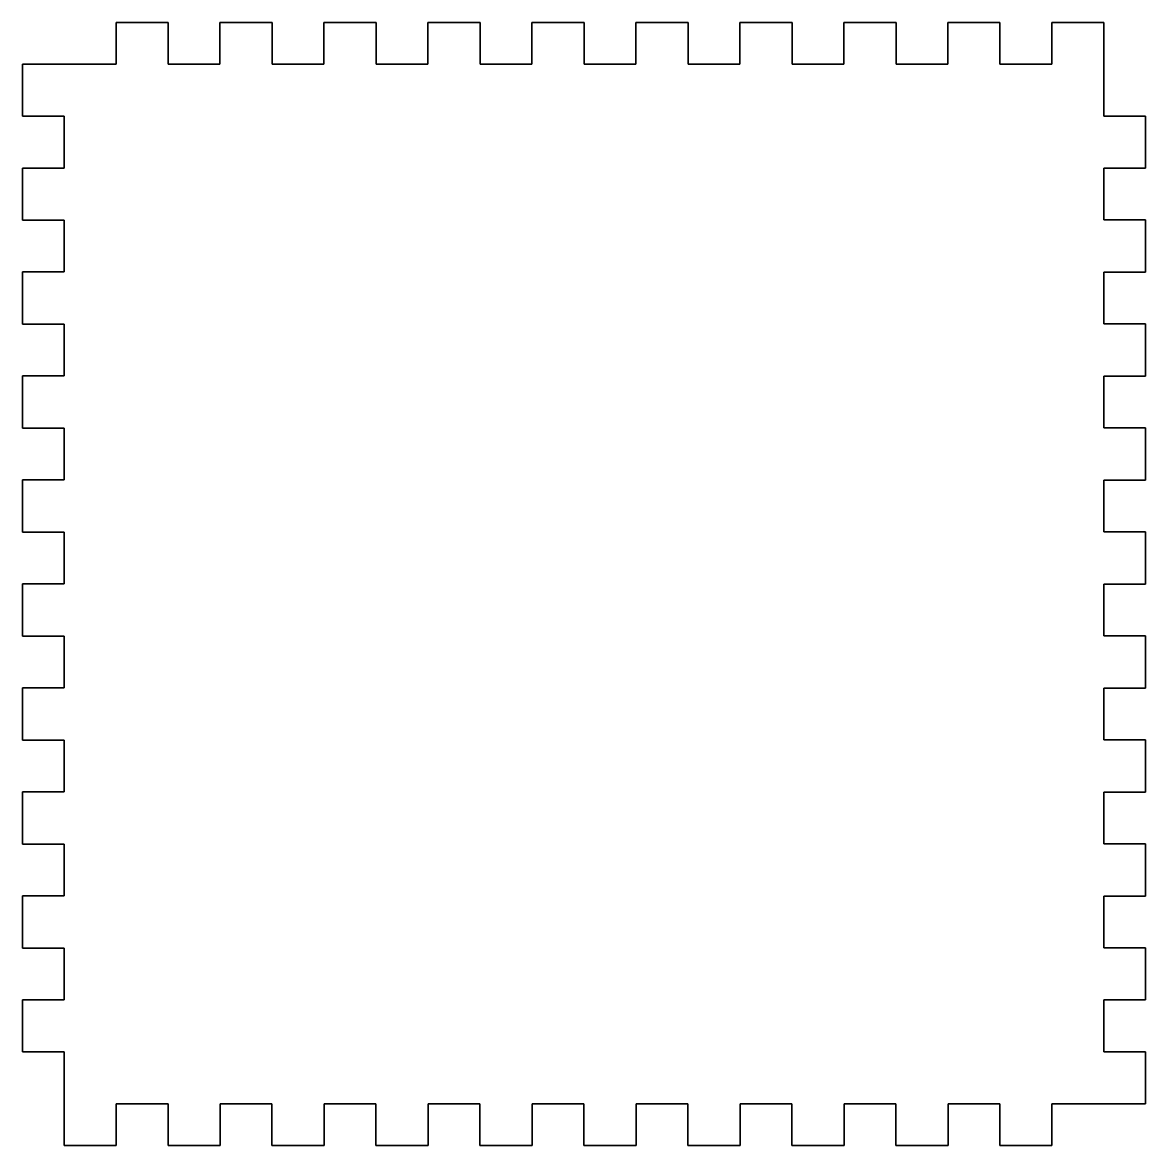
# Model space of a CAD drawing. Header units: millimetres. Extents: x 236 to 344, y -104 to 4.
import ezdxf

# ---------------------------------------------------------------- set-up
doc = ezdxf.new("R2010")
doc.units = ezdxf.units.MM
doc.layers.get('0').update_dxf_attribs({"linetype": 'CONTINUOUS'})

msp = doc.modelspace()

# ---------------------------------------------------------------- linework, layer by layer
for points in [[(236, -55.025), (240, -55.025), (240, -60), (236, -60), (236, -65.025), (240, -65.025), (240, -70), (236, -70), (236, -75.025), (240, -75.025), (240, -80), (236, -80), (236, -85.025), (240, -85.025), (240, -90), (236, -90), (236, -95.025), (240, -95.025), (240, -104.025), (245.025, -104.025), (245.025, -100.025), (250, -100.025), (250, -104.025), (255.025, -104.025), (255.025, -100.025), (260, -100.025), (260, -104.025), (265.025, -104.025), (265.025, -100.025), (270, -100.025), (270, -104.025), (275.025, -104.025), (275.025, -100.025), (280, -100.025), (280, -104.025), (285.025, -104.025), (285.025, -100.025), (290, -100.025), (290, -104.025), (295.025, -104.025), (295.025, -100.025), (300, -100.025), (300, -104.025), (305.025, -104.025), (305.025, -100.025), (310, -100.025), (310, -104.025), (315.025, -104.025), (315.025, -100.025), (320, -100.025), (320, -104.025), (325.025, -104.025), (325.025, -100.025), (330, -100.025), (330, -104.025), (335.025, -104.025), (335.025, -100.025), (344.025, -100.025), (344.025, -95), (340.025, -95), (340.025, -90.025), (344.025, -90.025), (344.025, -85), (340.025, -85), (340.025, -80.025), (344.025, -80.025), (344.025, -75), (340.025, -75), (340.025, -70.025), (344.025, -70.025), (344.025, -65), (340.025, -65), (340.025, -60.025), (344.025, -60.025), (344.025, -55), (340.025, -55), (340.025, -50.025), (344.025, -50.025), (344.025, -45), (340.025, -45), (340.025, -40.025), (344.025, -40.025), (344.025, -35), (340.025, -35), (340.025, -30.025), (344.025, -30.025), (344.025, -25), (340.025, -25), (340.025, -20.025), (344.025, -20.025), (344.025, -15), (340.025, -15), (340.025, -10.025), (344.025, -10.025), (344.025, -5), (340.025, -5), (340.025, 4), (335, 4), (335, 0), (330.025, 0), (330.025, 4), (325, 4), (325, 0), (320.025, 0), (320.025, 4), (315, 4), (315, 0), (310.025, 0), (310.025, 4), (305, 4), (305, 0), (300.025, 0), (300.025, 4), (295, 4), (295, 0), (290.025, 0), (290.025, 4), (285, 4), (285, 0), (280.025, 0), (280.025, 4), (275, 4), (275, 0), (270.025, 0), (270.025, 4), (265, 4), (265, 0), (260.025, 0), (260.025, 4), (255, 4), (255, 0), (250.025, 0), (250.025, 4), (245, 4), (245, 0), (236, 0), (236, -5.025), (240, -5.025), (240, -10), (236, -10), (236, -15.025), (240, -15.025), (240, -20), (236, -20), (236, -25.025), (240, -25.025), (240, -30), (236, -30), (236, -35.025), (240, -35.025), (240, -40), (236, -40), (236, -45.025), (240, -45.025), (240, -50), (236, -50)], [(240, -60), (240, -55.025), (236, -55.025), (236, -50), (240, -50), (240, -45.025), (236, -45.025), (236, -40), (240, -40), (240, -35.025), (236, -35.025), (236, -30), (240, -30), (240, -25.025), (236, -25.025), (236, -20), (240, -20), (240, -15.025), (236, -15.025), (236, -10), (240, -10), (240, -5.025), (236, -5.025), (236, 0), (245, 0), (245, 4), (250.025, 4), (250.025, 0), (255, 0), (255, 4), (260.025, 4), (260.025, 0), (265, 0), (265, 4), (270.025, 4), (270.025, 0), (275, 0), (275, 4), (280.025, 4), (280.025, 0), (285, 0), (285, 4), (290.025, 4), (290.025, 0), (295, 0), (295, 4), (300.025, 4), (300.025, 0), (305, 0), (305, 4), (310.025, 4), (310.025, 0), (315, 0), (315, 4), (320.025, 4), (320.025, 0), (325, 0), (325, 4), (330.025, 4), (330.025, 0), (335, 0), (335, 4), (340.025, 4), (340.025, -5), (344.025, -5), (344.025, -10.025), (340.025, -10.025), (340.025, -15), (344.025, -15), (344.025, -20.025), (340.025, -20.025), (340.025, -25), (344.025, -25), (344.025, -30.025), (340.025, -30.025), (340.025, -35), (344.025, -35), (344.025, -40.025), (340.025, -40.025), (340.025, -45), (344.025, -45), (344.025, -50.025), (340.025, -50.025), (340.025, -55), (344.025, -55), (344.025, -60.025), (340.025, -60.025), (340.025, -65), (344.025, -65), (344.025, -70.025), (340.025, -70.025), (340.025, -75), (344.025, -75), (344.025, -80.025), (340.025, -80.025), (340.025, -85), (344.025, -85), (344.025, -90.025), (340.025, -90.025), (340.025, -95), (344.025, -95), (344.025, -100.025), (335.025, -100.025), (335.025, -104.025), (330, -104.025), (330, -100.025), (325.025, -100.025), (325.025, -104.025), (320, -104.025), (320, -100.025), (315.025, -100.025), (315.025, -104.025), (310, -104.025), (310, -100.025), (305.025, -100.025), (305.025, -104.025), (300, -104.025), (300, -100.025), (295.025, -100.025), (295.025, -104.025), (290, -104.025), (290, -100.025), (285.025, -100.025), (285.025, -104.025), (280, -104.025), (280, -100.025), (275.025, -100.025), (275.025, -104.025), (270, -104.025), (270, -100.025), (265.025, -100.025), (265.025, -104.025), (260, -104.025), (260, -100.025), (255.025, -100.025), (255.025, -104.025), (250, -104.025), (250, -100.025), (245.025, -100.025), (245.025, -104.025), (240, -104.025), (240, -95.025), (236, -95.025), (236, -90), (240, -90), (240, -85.025), (236, -85.025), (236, -80), (240, -80), (240, -75.025), (236, -75.025), (236, -70), (240, -70), (240, -65.025), (236, -65.025), (236, -60)]]:
    msp.add_lwpolyline(points, close=True)

doc.saveas('drawing.dxf')
